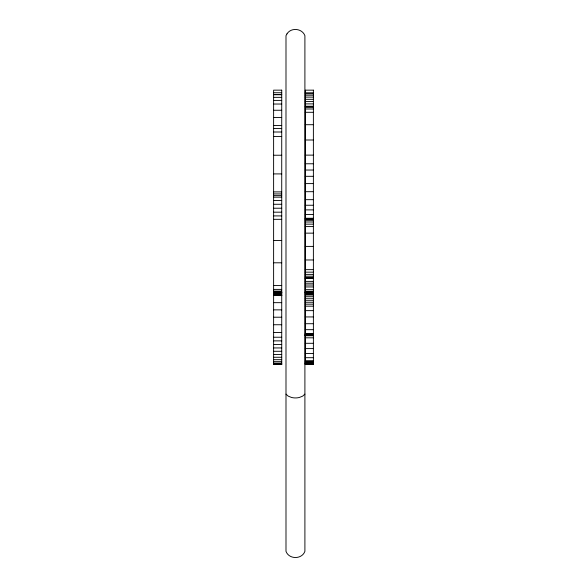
<?xml version="1.0" encoding="UTF-8"?>
<svg xmlns="http://www.w3.org/2000/svg" width="587" height="587" viewBox="0 0 587 587"><rect width="100%" height="100%" fill="white"/><g stroke="black" fill="none" stroke-linecap="round" stroke-linejoin="round"><path stroke-width="0.88" d="M304.902 394.119L302.679 396.13L299.363 397.472A10.03 5.951 0 0 1 291.541 397.472L288.217 396.13L285.994 394.119M313.385 292.047L305.277 292.047L305.277 364.417L313.385 364.41L313.385 292.047L305.277 292.077L313.385 292.172M273.615 92.739L281.723 92.739M305.277 92.79L313.385 92.79M305.277 93.766L313.385 93.766M273.615 94.522L281.723 94.522M273.615 94.734L281.723 94.734M305.277 95.197L313.385 95.197M305.277 97.112L313.385 97.112M273.615 97.347L281.723 97.347M305.277 99.313L313.385 99.313M273.615 100.399L281.723 100.399M305.277 101.573L313.385 101.573M305.277 103.892L313.385 103.892M273.615 104.031L281.723 104.031M305.277 106.232L313.385 106.232M305.277 106.775L313.385 106.775M305.277 107.164L313.385 107.164M305.277 108.991L313.385 108.991M273.615 110.261L281.723 110.261M305.277 112.3L313.385 112.3M273.615 117.547L281.723 117.547M305.277 124.708L313.385 124.708M273.615 125.53L281.723 125.53M273.615 128.568L281.723 128.568M273.615 132.002L281.723 132.002M273.615 136.455L281.723 136.455M305.277 140L313.385 140M273.615 155.232L281.723 155.232M305.277 155.122L313.385 155.122M305.277 163.773L313.385 163.773M305.277 170.032L313.385 170.032M273.615 173.913L281.723 173.913M305.277 176.313L313.385 176.313M305.277 183.599L313.385 183.599M305.277 191.692L313.385 191.692M273.615 191.898L281.723 191.898M273.615 193.93L281.723 193.93M273.615 195.632L281.723 195.632M273.615 197.151L281.723 197.151M305.277 199.675L313.385 199.675M273.615 200.556L281.723 200.556M273.615 204.276L281.723 204.276M305.277 205.245L313.385 205.245M273.615 208.224L281.723 208.224M305.277 209.889L313.385 209.889M273.615 212.178L281.723 212.178M305.277 214.504L313.385 214.504M273.615 215.906L281.723 215.906M305.277 218.261L313.385 218.261M305.277 218.68L313.385 218.672M305.277 219.068L313.385 219.068M305.277 219.215L313.385 219.215M273.615 219.325L281.723 219.325M305.277 220.316L313.385 220.316M305.277 221.989L313.385 221.989M305.277 224.161L313.385 224.161M305.277 226.582L313.385 226.582M305.277 233.142L313.385 233.142M273.615 240.465L281.723 240.465M305.277 246.401L313.385 246.401M305.277 259.975L313.385 259.975M273.615 262.8L281.723 262.8M305.277 269.653L313.385 269.653M305.277 272.155L313.385 272.155M305.277 274.386L313.385 274.386M305.277 276.183L313.385 276.183M305.277 277.402L313.385 277.402M305.277 278.069L313.385 278.069M305.277 278.187L313.385 278.187M305.277 278.443L313.385 278.443M305.277 281.386L313.385 281.386M305.277 283.191L313.385 283.191M305.277 285.011L313.385 285.011M273.615 285.568L281.723 285.568M305.277 286.948L313.385 286.948M273.615 289.391L281.723 289.391M305.277 289.648L313.385 289.648M273.615 291.115L281.723 291.115M305.277 291.262L313.385 291.262M273.615 292.047L281.723 292.047L281.723 364.417L273.615 364.417L273.615 292.047L281.723 292.077L273.615 292.172M273.615 292.282L281.723 292.267M305.277 292.267L313.385 292.282M273.615 292.443L281.723 292.37M305.277 292.385L313.385 292.385M273.615 292.48L281.723 292.509M305.277 292.443L313.385 292.48M273.615 292.686L281.723 292.686M305.277 292.781L313.385 292.781M273.615 293.082L281.723 293.082M305.277 293.273L313.385 293.273M273.615 293.661L281.723 293.661M305.277 293.97L313.385 293.97M273.615 294.41L281.723 294.41M305.277 294.85L313.385 294.85M273.615 295.07L281.723 295.07M273.615 295.144L281.723 295.144M273.615 295.276L281.723 295.276M273.615 295.422L281.723 295.422M273.615 295.54L281.723 295.591M305.277 296.274L313.385 296.274M305.277 298.269L313.385 298.269M305.277 300.273L313.385 300.273M305.277 302.246L313.385 302.246M273.615 302.665L281.723 302.665M305.277 304.169L313.385 304.169M305.277 306.172L313.385 306.172M273.615 309.863L281.723 309.863M305.277 310.64L313.385 310.64M305.277 316.936L313.385 316.936M273.615 317.215L281.723 317.215M305.277 323.716L313.385 323.716M273.615 324.743L281.723 324.743M305.277 329.674L313.385 329.674M273.615 332.477L281.723 332.477M305.277 333.475L313.385 333.475M305.277 333.937L313.385 333.937M305.277 334.201L313.385 334.201M305.277 334.458L313.385 334.458M305.277 334.722L313.385 334.722M305.277 334.972L313.385 334.972M305.277 335.148L313.385 335.148M305.277 335.287L313.385 335.287M305.277 335.426L313.385 335.426M305.277 335.566L313.385 335.566M305.277 335.705L313.385 335.705M273.615 337.232L281.723 337.232M305.277 337.818L313.385 337.818M273.615 340.871L281.723 340.871M305.277 343.3L313.385 343.3M273.615 344.452L281.723 344.452M273.615 347.944L281.723 347.944M305.277 348.597L313.385 348.597M273.615 351.283L281.723 351.283M305.277 353.477L313.385 353.477M273.615 354.438L281.723 354.438M273.615 357.27L281.723 357.27M305.277 357.696L313.385 357.696M273.615 359.684L281.723 359.684M305.277 360.77L313.385 360.77M305.277 361.372L313.385 361.372M273.615 361.651L281.723 361.651M305.277 361.908L313.385 361.908M305.277 362.399L313.385 362.399M305.277 362.854L313.385 362.854M273.615 363.133L281.723 363.133M305.277 363.294L313.385 363.294M305.277 363.522L313.385 363.522M305.277 363.713L313.385 363.713M273.615 363.955L281.723 363.955M305.277 363.911L313.385 363.911M281.723 364.013L273.615 364.079L281.723 364.153M305.277 364.116L313.385 364.116M273.615 364.314L281.723 364.329M305.277 364.336L313.385 364.314M286.948 33.907L285.994 35.682L285.994 551.34C288.98 559.572 301.916 559.572 304.902 551.34L304.902 35.682C302.188 28.301 291.042 27.193 286.948 33.907M281.723 90.156L273.615 90.156L273.615 291.754L281.723 291.754L281.723 90.156M313.385 90.156L305.277 90.156L305.277 291.754L313.385 291.754L313.385 90.156"/></g></svg>
